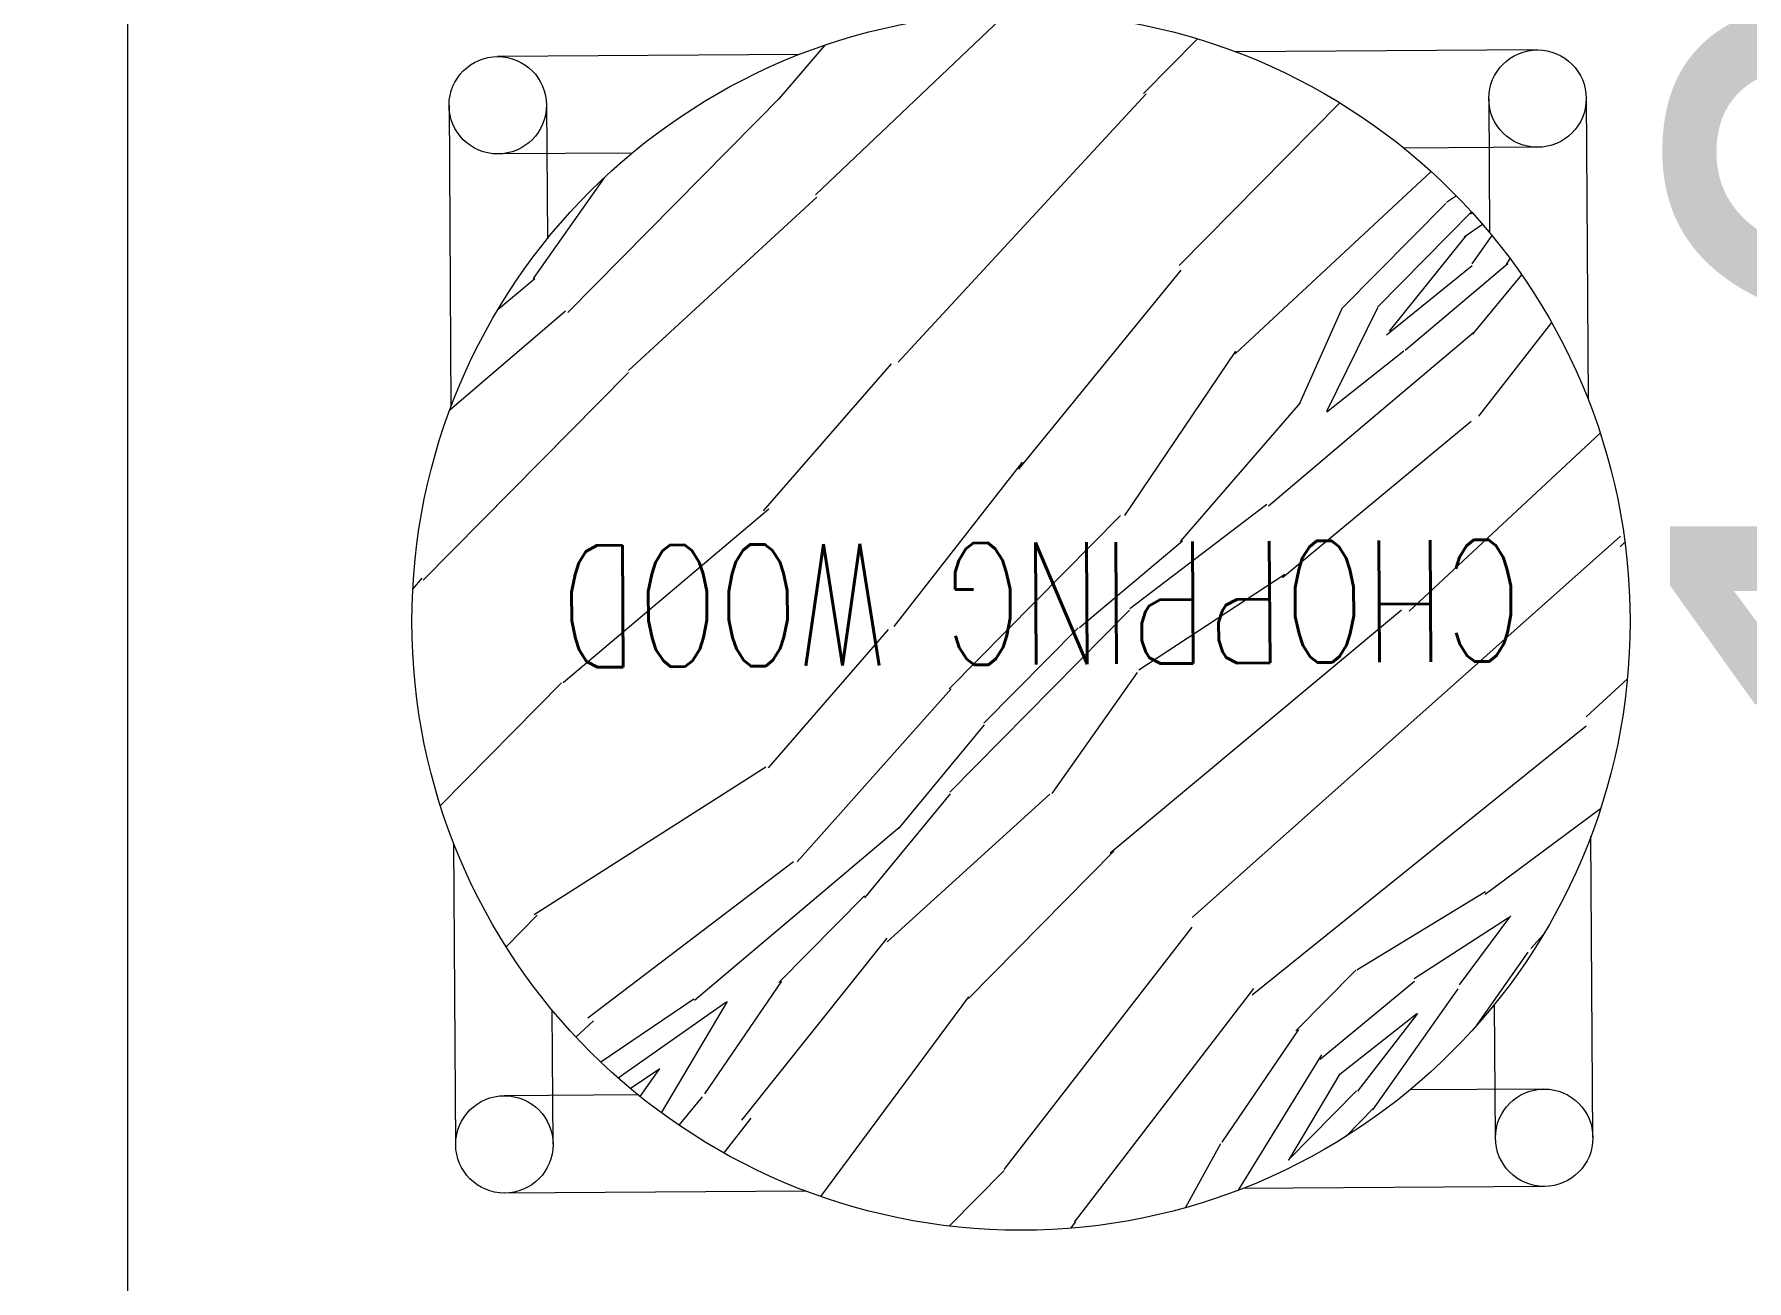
# Model space of a CAD drawing. Header units: millimetres. Extents: x 886808 to 1650903, y -1008069 to 230892.
# Drawn here: x 935148 to 935901, y -346554 to -346006 of the extents above; entities that cross this region are included whole.
import ezdxf

# ---------------------------------------------------------------- set-up
doc = ezdxf.new("R2010")
doc.units = ezdxf.units.MM
doc.layers.get('0').update_dxf_attribs({"lineweight": 0})
for name, color, linetype, lineweight in [('03- Net Cua- 153', 153, 'Continuous', 9), ('A_Dim', 8, 'Continuous', 5), ('hatch', 250, 'Continuous', 0), ('I-FURN', 252, 'Continuous', 5)]:
    doc.layers.add(name, color=color, linetype=linetype, lineweight=lineweight)
doc.styles.add('MtXpl_simplex8_shx', font='simplex8.shx')
doc.styles.add('TIÊU ĐỀ', font='arial.ttf', dxfattribs={"height": 230})
doc.dimstyles.new('1-100', dxfattribs={"dimtxt": 230, "dimasz": 150, "dimexe": 150, "dimexo": 300, "dimgap": 90, "dimtad": 1, "dimdec": 0, "dimrnd": 5, "dimzin": 0, "dimtxsty": 'TIÊU ĐỀ', "dimblk": 'ARCHTICK', "dimcen": 100, "dimdle": 120, "dimclrd": 256, "dimclre": 256, "dimclrt": 2, "dimadec": 0, "dimazin": 0, "dimtfac": 1, "dimtdec": 0, "dimtix": 1, "dimtmove": 1, "dimatfit": 3, "dimldrblk": 'OPEN30', "dimfxl": 900, "dimtolj": 1, "dimtzin": 0, "dimlwd": 13, "dimlwe": 13, "dimarcsym": 1})

# ---------------------------------------------------------------- blocks, each defined once
blk = doc.blocks.new('*U1457')
at = {"ltscale": 40}
blk.add_line((-450, 100), (-1950, 100), dxfattribs=at)
blk = doc.blocks.new('TUONG BEP TG 1')
at = {"layer": '03- Net Cua- 153', "linetype": 'Continuous', "transparency": 33554636, "xscale": -1, "rotation": 270}
blk.add_blockref('*U1457', (170.6, 34725), dxfattribs=at)
blk = doc.blocks.new('A$C26DD556D')
at = {"layer": 'hatch', "transparency": 33554636}
for p, q in [((2466.85, 24189.04), (2382.52, 24108.96)), ((2550.53, 24177.61), (2526.79, 24153.57)), ((2375.33, 24170.69), (2242.75, 24169.84)), ((2386.63, 24174.82), (2366.48, 24151.27)), ((2699.88, 24172.78), (2567.3, 24171.92)), ((2221.46, 24148.28), (2222.31, 24015.69)), ((2264.31, 24148.55), (2264.69, 24089.69)), ((2367.74, 24152.55), (2273.67, 24057.27)), ((2527.96, 24153.45), (2418.89, 24035.35)), ((2613.08, 24149.5), (2542.43, 24077.93)), ((2678.6, 24151.22), (2678.97, 24092.35)), ((2721.44, 24151.49), (2722.29, 24018.91)), ((2301.89, 24127.37), (2243.02, 24126.99)), ((2700.16, 24129.93), (2641.29, 24129.55)), ((2289.6, 24116.52), (2258.4, 24072.24)), ((2653.22, 24119.31), (2567.07, 24039.02)), ((2383.19, 24108.03), (2300.37, 24031.75)), ((2659.66, 24105.19), (2614.5, 24059.46)), ((2671.04, 24101.48), (2629.65, 24059.56)), ((2664.35, 24108.57), (2660.07, 24105.68)), ((2667.74, 24090.58), (2675.84, 24096.06)), ((2671.38, 24101.11), (2670.49, 24100.49)), ((2634.89, 24049.06), (2668.71, 24090.94)), ((2679.96, 24091.16), (2671.16, 24078.68)), ((2641.84, 24040.65), (2687.04, 24078.81)), ((2686.38, 24078.33), (2687.93, 24080.95)), ((2243.07, 24058.72), (2259.13, 24072.28)), ((2543.21, 24075.93), (2471.81, 23988.36)), ((2671.31, 24077.83), (2633.63, 24047.29)), ((2693.01, 24073.87), (2671.47, 24047.69)), ((2272.7, 24057.9), (2221.77, 24014.25)), ((2614.16, 24059.32), (2595.49, 24017.54)), ((2629.67, 24059.29), (2607.24, 24013.7)), ((2706.17, 24052.87), (2674.02, 24011.6)), ((2672.09, 24048.42), (2626.88, 24010.26)), ((2415.9, 24034.68), (2359.51, 23969.94)), ((2567.26, 24040.22), (2518.49, 23967.95)), ((2607.39, 24013.62), (2641.3, 24040.35)), ((2300.35, 24030.93), (2210.05, 23939.46)), ((2595.61, 24017.48), (2542.98, 23956.55)), ((2626.88, 24010.26), (2581.68, 23972.1)), ((2670.85, 24009.26), (2587.97, 23940.56)), ((2727.56, 24004.2), (2643.54, 23925.9)), ((2473.43, 23991.38), (2417.08, 23919.06)), ((2362.04, 23970.68), (2271.63, 23894.36)), ((2516.63, 23967.94), (2441.37, 23891.71)), ((2581.09, 23972.8), (2520.79, 23926.96)), ((2736.51, 23958.89), (2548.23, 23791.04)), ((2543.91, 23956.71), (2498.71, 23918.54)), ((2738.42, 23956.27), (2736.37, 23954.2)), ((2209.43, 23940.42), (2205.52, 23935.74)), ((2588.92, 23942.01), (2524.81, 23899.94)), ((2520.68, 23926.3), (2464.24, 23869.13)), ((2640.25, 23926.28), (2512.17, 23819.42)), ((2414.46, 23917.85), (2361.83, 23856.92)), ((2498.01, 23918.58), (2456.62, 23876.66)), ((2524.04, 23898.93), (2486.51, 23845.67)), ((2270.93, 23894.4), (2217.64, 23840.42)), ((2442.21, 23891.75), (2374.53, 23815.57)), ((2739.53, 23896.17), (2721.49, 23879.42)), ((2456.71, 23875.89), (2419.13, 23830.2)), ((2464.24, 23869.13), (2441.66, 23846.27)), ((2721.47, 23875.25), (2574.53, 23756.91)), ((2360.77, 23857.26), (2258.93, 23792.22)), ((2441.76, 23845.5), (2404.18, 23799.81)), ((2485.59, 23845.31), (2414.05, 23780.47)), ((2727.73, 23838.95), (2676.94, 23801.2)), ((2419.74, 23830.93), (2374.54, 23792.77)), ((2224.4, 23691.14), (2223.55, 23823.73)), ((2724.38, 23694.36), (2723.53, 23826.94)), ((2372.93, 23815.53), (2282.48, 23746.78)), ((2513.79, 23820.22), (2449.82, 23755.43)), ((2404.09, 23800.58), (2366.46, 23762.46)), ((2677.17, 23802.35), (2620.58, 23767.91)), ((2374.54, 23792.77), (2329.34, 23754.61)), ((2260.23, 23792.08), (2246.56, 23778.24)), ((2548, 23786.84), (2465.37, 23680.27)), ((2687.33, 23790.94), (2645.84, 23764.16)), ((2688.18, 23791.86), (2665.65, 23761.42)), ((2413.91, 23781.96), (2350.04, 23702.02)), ((2702.64, 23783.69), (2697.16, 23777.49)), ((2695.83, 23775.87), (2672.55, 23742.83)), ((2367.6, 23763.03), (2333.84, 23713.58)), ((2620.17, 23767.88), (2593.83, 23741.2)), ((2645.92, 23762.93), (2604.48, 23728.58)), ((2329.05, 23755.13), (2288.15, 23727.48)), ((2449.82, 23756.24), (2384.84, 23668.43)), ((2575.16, 23759.83), (2496.29, 23657.07)), ((2665.06, 23759.71), (2627.53, 23706.45)), ((2267.25, 23691.42), (2266.87, 23750.28)), ((2343.23, 23753.75), (2295.81, 23720.47)), ((2314.83, 23705.17), (2343.83, 23754.22)), ((2646.96, 23748.78), (2613.05, 23722.05)), ((2647.19, 23748.93), (2620.9, 23714.68)), ((2681.53, 23694.08), (2681.16, 23752.95)), ((2284.92, 23745.6), (2277.27, 23738.47)), ((2594.97, 23741.77), (2561.21, 23692.32)), ((2568.56, 23671.19), (2605.23, 23730.7)), ((2301.08, 23715.94), (2314.1, 23724.74)), ((2313.66, 23724.18), (2305.37, 23712.42)), ((2590.76, 23684.38), (2613.24, 23722.39)), ((2304.55, 23713.08), (2245.68, 23712.7)), ((2332.78, 23712.25), (2322.51, 23699.76)), ((2620.51, 23714.86), (2590.41, 23684.37)), ((2702.82, 23715.64), (2643.95, 23715.26)), ((2354.09, 23702.78), (2342.24, 23687.58)), ((2628.13, 23707.34), (2615.75, 23694.8)), ((2560.63, 23691.49), (2545.31, 23663.5)), ((2465.46, 23679.78), (2441.38, 23655.39)), ((2703.09, 23672.8), (2570.51, 23671.94)), ((2378.54, 23670.71), (2245.96, 23669.86)), ((2496.87, 23657.15), (2494.72, 23654.42))]:
    blk.add_line(p, q, dxfattribs=at)
for centre, radius in [((2472.92, 23921.32), 267.79), ((2242.88, 24148.42), 21.42), ((2700.02, 24151.35), 21.42), ((2245.82, 23691.28), 21.42), ((2702.96, 23694.22), 21.42)]:
    blk.add_circle(centre, radius, dxfattribs=at)
at = {"layer": 'hatch', "transparency": 33554636, "style": 'MtXpl_simplex8_shx', "width": 0.7}
blk.add_text('CHOPPING WOOD', height=53.5577, rotation=180.36824, dxfattribs=at).set_placement((2692.94, 23957.38))
blk = doc.blocks.new('_ArchTick')
at = {"color": 0, "linetype": 'ByBlock', "const_width": 0.15}
blk.add_lwpolyline([(-0.5, -0.5), (0.5, 0.5)], dxfattribs=at)
blk = doc.blocks.new('*D1147')
at = {"layer": 'A_Dim', "lineweight": 13, "transparency": 16777216}
for p, q in [((936191.5, -345054.2), (936191.5, -346894.2)), ((935389.19, -345174.2), (936341.5, -345174.2)), ((935289.19, -346774.2), (936341.5, -346774.2))]:
    blk.add_line(p, q, dxfattribs=at)
at = {"layer": 'Defpoints', "color": 0, "transparency": 16777216}
for p in [(935089.19, -345174.2), (934989.19, -346774.2), (936191.5, -346774.2)]:
    blk.add_point(p, dxfattribs=at)
at = {"layer": 'A_Dim', "lineweight": 13, "transparency": 16777216, "xscale": 150, "yscale": 150, "zscale": 150}
for p, rotation in [((936191.5, -345174.2), 90), ((936191.5, -346774.2), 270)]:
    blk.add_blockref('_ArchTick', p, dxfattribs=dict(at, rotation=rotation))
at = {"layer": 'A_Dim', "color": 2, "transparency": 16777216, "insert": (935984.07, -345974.2), "char_height": 230, "attachment_point": 5, "rotation": 90, "style": 'TIÊU ĐỀ'}
blk.add_mtext('\\A1;1600', dxfattribs=at)
blk = doc.blocks.new('_Open30')
at = {"color": 0, "linetype": 'ByBlock', "lineweight": -2}
for p, q in [((-1, 0.2679), (0, 0)), ((0, 0), (-1, -0.2679)), ((0, 0), (-1, 0))]:
    blk.add_line(p, q, dxfattribs=at)

msp = doc.modelspace()

# ---------------------------------------------------------------- block references
at = {"transparency": 33554636}
msp.add_blockref('TUONG BEP TG 1', (934918.59, -379499.2), dxfattribs=at)
at = {"layer": 'I-FURN', "transparency": 33554636}
msp.add_blockref('A$C26DD556D', (933109.12, -370185.5), dxfattribs=at)

# ---------------------------------------------------------------- dimensions: what is measured, and where the dimension line sits
at = {"layer": 'A_Dim'}
dim = msp.add_linear_dim(base=(936191.5, -346774.2), p1=(935089.19, -345174.2), p2=(934989.19, -346774.2), angle=90, dimstyle='1-100', dxfattribs=at)
dim.commit()
dim.dimension.update_dxf_attribs({"geometry": '*D1147', "text_midpoint": (935984.07, -345974.2)})

doc.saveas('drawing.dxf')
